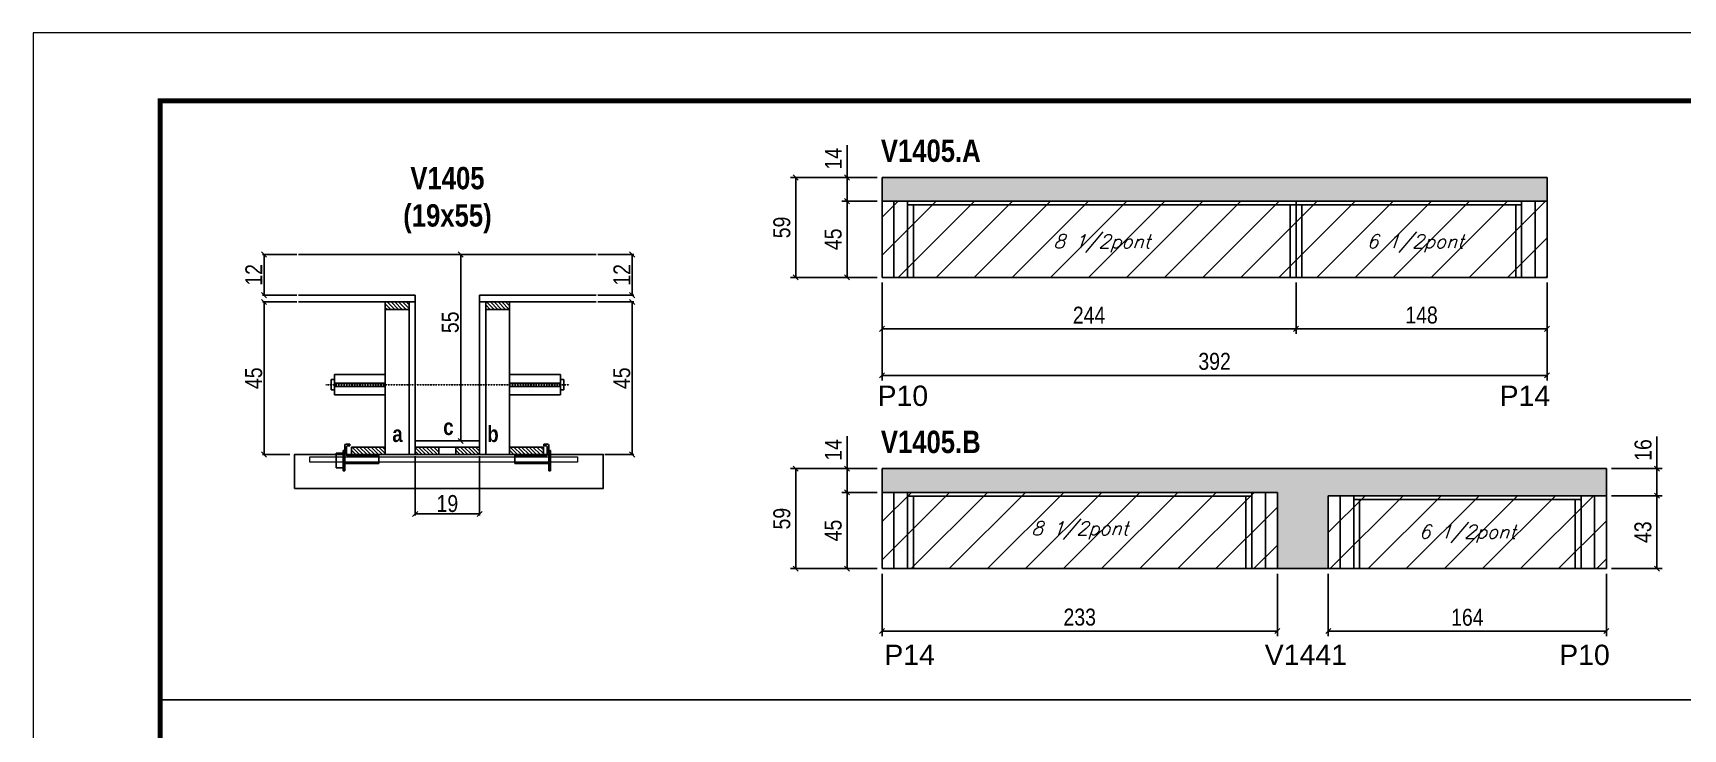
# Model space of a CAD drawing. Extents: x 3309 to 9563, y -2522 to 14608.
# Drawn here: x 6493 to 7466, y 11900 to 12311 of the extents above; entities that cross this region are included whole.
import ezdxf

# ---------------------------------------------------------------- set-up
doc = ezdxf.new("R2010")
doc.units = 0
doc.linetypes.add('DASHED', pattern=[0.75, 0.5, -0.25])
doc.linetypes.add('HIDDEN', pattern=[0.375, 0.25, -0.125])
for name, color, linetype in [('5', 5, 'Continuous'), ('barrote', 251, 'Continuous'), ('COTA', 241, 'Continuous'), ('detalhes', 4, 'Continuous'), ('NOMENCLATURA', 7, 'Continuous'), ('Painéis', 200, 'Continuous'), ('presilha', 1, 'Continuous'), ('SARR_2.2x10', 60, 'Continuous'), ('SARR_2.2x7', 40, 'Continuous'), ('SARR_3.5x7', 81, 'Continuous'), ('TENSOR', 3, 'Continuous'), ('texto', 7, 'Continuous')]:
    doc.layers.add(name, color=color, linetype=linetype)
for name, color, linetype, lineweight in [('CONCRETO', 251, 'Continuous', 25), ('Folhas', 255, 'Continuous', 9), ('Hachura', 251, 'Continuous', 9), ('SARRAFO DE PRESSAO', 251, 'DASHED', 9), ('SCO-___-LAJ', 2, 'Continuous', 0)]:
    doc.layers.add(name, color=color, linetype=linetype, lineweight=lineweight)
doc.styles.add('COTA TECNICA', font='techl___.ttf', dxfattribs={"height": 10})
doc.styles.add('COTA TECNICA 2X', font='techl___.ttf', dxfattribs={"height": 10})
doc.styles.add('Romans', font='romans.shx')
doc.styles.get("Standard").update_dxf_attribs({"font": 'arial.ttf'})
doc.styles.add('TECNICA', font='techb___.ttf', dxfattribs={"height": 10})
doc.dimstyles.new('PAINEL', dxfattribs={"dimtxt": 10, "dimasz": 3, "dimexe": 3, "dimexo": 3, "dimgap": 3, "dimtad": 1, "dimdec": 1, "dimzin": 12, "dimdsep": 46, "dimtxsty": 'COTA TECNICA', "dimblk1": 'OBLIQUE', "dimblk2": 'OBLIQUE', "dimsah": 1, "dimcen": 0.9, "dimclrd": 4, "dimclre": 4, "dimclrt": 240, "dimadec": 1, "dimazin": 3, "dimtfac": 1, "dimtdec": 1, "dimtmove": 0, "dimatfit": 3, "dimfxl": 1, "dimtolj": 1, "dimtzin": 12, "dimarcsym": 0})
doc.dimstyles.new('SECAO', dxfattribs={"dimscale": 0.333333, "dimtxt": 5, "dimasz": 9, "dimexe": 3, "dimexo": 3, "dimgap": 3, "dimtad": 1, "dimdec": 1, "dimlfac": 0.5, "dimzin": 12, "dimdsep": 46, "dimtxsty": 'COTA TECNICA 2X', "dimblk1": 'OBLIQUE', "dimblk2": 'OBLIQUE', "dimsah": 1, "dimcen": 0.9, "dimclrd": 4, "dimclre": 4, "dimclrt": 240, "dimadec": 1, "dimazin": 3, "dimtfac": 1, "dimtdec": 1, "dimtmove": 0, "dimatfit": 3, "dimfxl": 1, "dimtolj": 1, "dimtzin": 12, "dimarcsym": 0})
pattern_1 = [(135, (39953.6903, -111450.2027), (-1.122532015, -1.122532015), [])]

# ---------------------------------------------------------------- blocks, each defined once
blk = doc.blocks.new('9999999999')
at = {"layer": 'Folhas'}
blk.add_lwpolyline([(98138.98, 34190.21), (99623.98, 34190.21), (99623.98, 35240.21), (98138.98, 35240.21)], close=True, dxfattribs=at)
at = {"layer": 'Folhas', "color": 30, "const_width": 3}
blk.add_lwpolyline([(98213.98, 34230.21), (99583.98, 34230.21), (99583.98, 35200.21), (98213.98, 35200.21)], close=True, dxfattribs=at)
blk = doc.blocks.new('_Oblique')
at = {"color": 0, "linetype": 'ByBlock', "lineweight": -2}
blk.add_line((-0.5, -0.5), (0.5, 0.5), dxfattribs=at)
blk = doc.blocks.new('*D1758')
at = {"layer": 'COTA', "color": 4, "lineweight": -2, "transparency": 16777216}
for p, q in [((6718.15, 12060.97), (6718.15, 12025.88)), ((6756.15, 12060.97), (6756.15, 12025.88)), ((6756.15, 12026.88), (6718.15, 12026.88))]:
    blk.add_line(p, q, dxfattribs=at)
at = {"layer": 'Defpoints', "color": 0, "transparency": 16777216}
for p in [(6718.15, 12061.97), (6756.15, 12061.97), (6718.15, 12026.88)]:
    blk.add_point(p, dxfattribs=at)
at = {"layer": 'COTA', "color": 4, "lineweight": -2, "transparency": 16777216, "xscale": 3, "yscale": 3, "zscale": 3, "rotation": 180}
blk.add_blockref('_Oblique', (6718.15, 12026.88), dxfattribs=at)
at = {"layer": 'COTA', "color": 4, "lineweight": -2, "transparency": 16777216, "xscale": 3, "yscale": 3, "zscale": 3}
blk.add_blockref('_Oblique', (6756.15, 12026.88), dxfattribs=at)
at = {"layer": 'COTA', "color": 240, "transparency": 16777216, "insert": (6737.15, 12032.96), "char_height": 10, "attachment_point": 5, "style": 'COTA TECNICA 2X'}
blk.add_mtext('\\A1;19', dxfattribs=at)
blk = doc.blocks.new('PRESILHA METÁLICA 1')
at = {"layer": 'presilha'}
for p, q in [((6, 15.5), (7.5, 15.5)), ((6, -2.5), (6, 15.5)), ((7.5, 10.6), (7.5, 19.9)), ((7.5, 15.5), (7.5, -2.5)), ((12, 21), (8.6, 21)), ((9, 11.6), (9, 18.9)), ((12, 19.5), (9.6, 19.5)), ((12, 21), (12, 19.5)), ((0, 13), (6, 13)), ((0, 13), (0, 0)), ((6, 0), (0, 0)), ((6, 13), (6, 0)), ((37.5, 4.1), (7.5, 4.1)), ((37.5, 11), (9.6, 11)), ((37.5, 11), (37.5, 4.1)), ((7.5, -2.5), (6, -2.5))]:
    blk.add_line(p, q, dxfattribs=at)
for centre, radius, start, end in [((8.6, 19.9), 1.14, 90, 180), ((9.6, 18.9), 0.57, 90, 180), ((9.6, 11.6), 0.57, 180, 270)]:
    blk.add_arc(centre, radius, start, end, dxfattribs=at)
blk = doc.blocks.new('PRESILHA METÁLICA 2')
at = {"layer": 'presilha'}
for p, q in [((-5.2, 23.5), (-5.2, 22)), ((-5.2, 23.5), (-1.9, 23.5)), ((-5.2, 22), (-2.8, 22)), ((-2.2, 14.1), (-2.2, 21.4)), ((0.8, 18), (-0.8, 18)), ((-0.8, 18), (-0.8, 0)), ((-0.8, 14.6), (-0.8, 22.4)), ((0.8, 0), (0.8, 18)), ((-30.8, 13.5), (-30.8, 6.6)), ((-30.8, 13.5), (-2.8, 13.5)), ((-30.8, 6.6), (-0.8, 6.6)), ((-0.8, 0), (0.8, 0))]:
    blk.add_line(p, q, dxfattribs=at)
for centre, radius, start, end in [((-2.8, 21.4), 0.57, 0, 90), ((-1.9, 22.4), 1.14, 0, 90), ((-2.8, 14.1), 0.57, 270, 0)]:
    blk.add_arc(centre, radius, start, end, dxfattribs=at)
blk = doc.blocks.new('*D1759')
at = {"layer": 'COTA', "color": 4, "lineweight": -2, "transparency": 16777216}
for p, q in [((6648.45, 12151.97), (6628.1, 12151.97)), ((6629.1, 12151.97), (6629.1, 12061.97)), ((6644.34, 12061.97), (6628.1, 12061.97))]:
    blk.add_line(p, q, dxfattribs=at)
at = {"layer": 'Defpoints', "color": 0, "transparency": 16777216}
for p in [(6649.45, 12151.97), (6629.1, 12061.97), (6645.34, 12061.97)]:
    blk.add_point(p, dxfattribs=at)
at = {"layer": 'COTA', "color": 4, "lineweight": -2, "transparency": 16777216, "xscale": 3, "yscale": 3, "zscale": 3}
for p, rotation in [((6629.1, 12151.97), 90), ((6629.1, 12061.97), 270)]:
    blk.add_blockref('_Oblique', p, dxfattribs=dict(at, rotation=rotation))
at = {"layer": 'COTA', "color": 240, "transparency": 16777216, "insert": (6622.99, 12106.97), "char_height": 10, "attachment_point": 5, "rotation": 90, "style": 'COTA TECNICA 2X'}
blk.add_mtext('\\A1;45', dxfattribs=at)
blk = doc.blocks.new('*D1760')
at = {"layer": 'COTA', "color": 4, "lineweight": -2, "transparency": 16777216}
for p, q in [((6825.85, 12151.97), (6847.07, 12151.97)), ((6846.07, 12151.97), (6846.07, 12061.97)), ((6829.96, 12061.97), (6847.07, 12061.97))]:
    blk.add_line(p, q, dxfattribs=at)
at = {"layer": 'Defpoints', "color": 0, "transparency": 16777216}
for p in [(6824.85, 12151.97), (6828.96, 12061.97), (6846.07, 12061.97)]:
    blk.add_point(p, dxfattribs=at)
at = {"layer": 'COTA', "color": 4, "lineweight": -2, "transparency": 16777216, "xscale": 3, "yscale": 3, "zscale": 3}
for p, rotation in [((6846.07, 12151.97), 90), ((6846.07, 12061.97), 270)]:
    blk.add_blockref('_Oblique', p, dxfattribs=dict(at, rotation=rotation))
at = {"layer": 'COTA', "color": 240, "transparency": 16777216, "insert": (6839.96, 12106.97), "char_height": 10, "attachment_point": 5, "rotation": 90, "style": 'COTA TECNICA 2X'}
blk.add_mtext('\\A1;45', dxfattribs=at)
blk = doc.blocks.new('*D1761')
at = {"layer": 'COTA', "color": 4, "lineweight": -2, "transparency": 16777216}
for p, q in [((6755.15, 12179.97), (6743.98, 12179.97)), ((6744.98, 12069.97), (6744.98, 12179.97)), ((6755.15, 12069.97), (6743.98, 12069.97))]:
    blk.add_line(p, q, dxfattribs=at)
at = {"layer": 'Defpoints', "color": 0, "transparency": 16777216}
for p in [(6744.98, 12179.97), (6756.15, 12179.97), (6756.15, 12069.97)]:
    blk.add_point(p, dxfattribs=at)
at = {"layer": 'COTA', "color": 4, "lineweight": -2, "transparency": 16777216, "xscale": 3, "yscale": 3, "zscale": 3}
for p, rotation in [((6744.98, 12179.97), 90), ((6744.98, 12069.97), 270)]:
    blk.add_blockref('_Oblique', p, dxfattribs=dict(at, rotation=rotation))
at = {"layer": 'COTA', "color": 240, "transparency": 16777216, "insert": (6738.87, 12139.97), "char_height": 10, "attachment_point": 5, "rotation": 90, "style": 'COTA TECNICA 2X'}
blk.add_mtext('\\A1;55', dxfattribs=at)
blk = doc.blocks.new('*D1762')
at = {"layer": 'COTA', "color": 4, "lineweight": -2, "transparency": 16777216}
for p, q in [((6825.85, 12179.97), (6847.07, 12179.97)), ((6846.07, 12155.97), (6846.07, 12179.97)), ((6825.85, 12155.97), (6847.07, 12155.97))]:
    blk.add_line(p, q, dxfattribs=at)
at = {"layer": 'Defpoints', "color": 0, "transparency": 16777216}
for p in [(6824.85, 12179.97), (6846.07, 12179.97), (6824.85, 12155.97)]:
    blk.add_point(p, dxfattribs=at)
at = {"layer": 'COTA', "color": 4, "lineweight": -2, "transparency": 16777216, "xscale": 3, "yscale": 3, "zscale": 3}
for p, rotation in [((6846.07, 12179.97), 90), ((6846.07, 12155.97), 270)]:
    blk.add_blockref('_Oblique', p, dxfattribs=dict(at, rotation=rotation))
at = {"layer": 'COTA', "color": 240, "transparency": 16777216, "insert": (6840.01, 12167.97), "char_height": 10, "attachment_point": 5, "rotation": 90, "style": 'COTA TECNICA 2X'}
blk.add_mtext('\\A1;12', dxfattribs=at)
blk = doc.blocks.new('*D1763')
at = {"layer": 'COTA', "color": 4, "lineweight": -2, "transparency": 16777216}
for p, q in [((6648.45, 12179.97), (6628.1, 12179.97)), ((6629.1, 12155.97), (6629.1, 12179.97)), ((6648.45, 12155.97), (6628.1, 12155.97))]:
    blk.add_line(p, q, dxfattribs=at)
at = {"layer": 'Defpoints', "color": 0, "transparency": 16777216}
for p in [(6629.1, 12179.97), (6649.45, 12179.97), (6649.45, 12155.97)]:
    blk.add_point(p, dxfattribs=at)
at = {"layer": 'COTA', "color": 4, "lineweight": -2, "transparency": 16777216, "xscale": 3, "yscale": 3, "zscale": 3}
for p, rotation in [((6629.1, 12179.97), 90), ((6629.1, 12155.97), 270)]:
    blk.add_blockref('_Oblique', p, dxfattribs=dict(at, rotation=rotation))
at = {"layer": 'COTA', "color": 240, "transparency": 16777216, "insert": (6623.05, 12167.97), "char_height": 10, "attachment_point": 5, "rotation": 90, "style": 'COTA TECNICA 2X'}
blk.add_mtext('\\A1;12', dxfattribs=at)
blk = doc.blocks.new('*D1764')
at = {"layer": 'COTA', "color": 4, "lineweight": -2, "transparency": 16777216}
for p, q in [((6993.4, 12163.44), (6993.4, 12105.63)), ((7385.4, 12163.44), (7385.4, 12105.63)), ((6993.4, 12108.63), (7385.4, 12108.63))]:
    blk.add_line(p, q, dxfattribs=at)
at = {"layer": 'Defpoints', "color": 0, "transparency": 16777216}
for p in [(6993.4, 12166.44), (7385.4, 12166.44), (7385.4, 12108.63)]:
    blk.add_point(p, dxfattribs=at)
at = {"layer": 'COTA', "color": 4, "lineweight": -2, "transparency": 16777216, "xscale": 3, "yscale": 3, "zscale": 3, "rotation": 180}
blk.add_blockref('_Oblique', (6993.4, 12108.63), dxfattribs=at)
at = {"layer": 'COTA', "color": 4, "lineweight": -2, "transparency": 16777216, "xscale": 3, "yscale": 3, "zscale": 3}
blk.add_blockref('_Oblique', (7385.4, 12108.63), dxfattribs=at)
at = {"layer": 'COTA', "color": 240, "transparency": 16777216, "insert": (7189.4, 12116.87), "char_height": 10, "attachment_point": 5, "style": 'COTA TECNICA'}
blk.add_mtext('\\A1;392', dxfattribs=at)
blk = doc.blocks.new('*D1765')
at = {"layer": 'COTA', "color": 4, "lineweight": -2, "transparency": 16777216}
for p, q in [((6993.4, 12163.44), (6993.4, 12133.1)), ((7237.4, 12163.44), (7237.4, 12133.1)), ((6993.4, 12136.1), (7237.4, 12136.1))]:
    blk.add_line(p, q, dxfattribs=at)
at = {"layer": 'Defpoints', "color": 0, "transparency": 16777216}
for p in [(6993.4, 12166.44), (7237.4, 12166.44), (7237.4, 12136.1)]:
    blk.add_point(p, dxfattribs=at)
at = {"layer": 'COTA', "color": 4, "lineweight": -2, "transparency": 16777216, "xscale": 3, "yscale": 3, "zscale": 3, "rotation": 180}
blk.add_blockref('_Oblique', (6993.4, 12136.1), dxfattribs=at)
at = {"layer": 'COTA', "color": 4, "lineweight": -2, "transparency": 16777216, "xscale": 3, "yscale": 3, "zscale": 3}
blk.add_blockref('_Oblique', (7237.4, 12136.1), dxfattribs=at)
at = {"layer": 'COTA', "color": 240, "transparency": 16777216, "insert": (7115.4, 12144.18), "char_height": 10, "attachment_point": 5, "style": 'COTA TECNICA'}
blk.add_mtext('\\A1;244', dxfattribs=at)
blk = doc.blocks.new('*D1766')
at = {"layer": 'COTA', "color": 4, "lineweight": -2, "transparency": 16777216}
for p, q in [((7237.4, 12163.44), (7237.4, 12133.1)), ((7385.4, 12163.44), (7385.4, 12133.1)), ((7237.4, 12136.1), (7385.4, 12136.1))]:
    blk.add_line(p, q, dxfattribs=at)
at = {"layer": 'Defpoints', "color": 0, "transparency": 16777216}
for p in [(7237.4, 12166.44), (7385.4, 12166.44), (7385.4, 12136.1)]:
    blk.add_point(p, dxfattribs=at)
at = {"layer": 'COTA', "color": 4, "lineweight": -2, "transparency": 16777216, "xscale": 3, "yscale": 3, "zscale": 3, "rotation": 180}
blk.add_blockref('_Oblique', (7237.4, 12136.1), dxfattribs=at)
at = {"layer": 'COTA', "color": 4, "lineweight": -2, "transparency": 16777216, "xscale": 3, "yscale": 3, "zscale": 3}
blk.add_blockref('_Oblique', (7385.4, 12136.1), dxfattribs=at)
at = {"layer": 'COTA', "color": 240, "transparency": 16777216, "insert": (7311.4, 12144.2), "char_height": 10, "attachment_point": 5, "style": 'COTA TECNICA'}
blk.add_mtext('\\A1;148', dxfattribs=at)
blk = doc.blocks.new('*D1767')
at = {"layer": 'COTA', "color": 4, "lineweight": -2, "transparency": 16777216}
for p, q in [((6972.72, 12225.44), (6972.72, 12244.56)), ((6990.4, 12225.44), (6969.72, 12225.44)), ((6972.72, 12211.44), (6972.72, 12225.44)), ((6990.4, 12211.44), (6969.72, 12211.44))]:
    blk.add_line(p, q, dxfattribs=at)
at = {"layer": 'Defpoints', "color": 0, "transparency": 16777216}
for p in [(6972.72, 12225.44), (6993.4, 12225.44), (6993.4, 12211.44)]:
    blk.add_point(p, dxfattribs=at)
at = {"layer": 'COTA', "color": 4, "lineweight": -2, "transparency": 16777216, "xscale": 3, "yscale": 3, "zscale": 3}
for p, rotation in [((6972.72, 12225.44), 90), ((6972.72, 12211.44), 270)]:
    blk.add_blockref('_Oblique', p, dxfattribs=dict(at, rotation=rotation))
at = {"layer": 'COTA', "color": 240, "transparency": 16777216, "insert": (6964.65, 12236.5), "char_height": 10, "attachment_point": 5, "rotation": 90, "style": 'COTA TECNICA'}
blk.add_mtext('\\A1;14', dxfattribs=at)
blk = doc.blocks.new('*D1768')
at = {"layer": 'COTA', "color": 4, "lineweight": -2, "transparency": 16777216}
for p, q in [((6990.4, 12211.44), (6969.72, 12211.44)), ((6972.72, 12211.44), (6972.72, 12166.44)), ((6990.4, 12166.44), (6969.72, 12166.44))]:
    blk.add_line(p, q, dxfattribs=at)
at = {"layer": 'Defpoints', "color": 0, "transparency": 16777216}
for p in [(6993.4, 12211.44), (6972.72, 12166.44), (6993.4, 12166.44)]:
    blk.add_point(p, dxfattribs=at)
at = {"layer": 'COTA', "color": 4, "lineweight": -2, "transparency": 16777216, "xscale": 3, "yscale": 3, "zscale": 3}
for p, rotation in [((6972.72, 12211.44), 90), ((6972.72, 12166.44), 270)]:
    blk.add_blockref('_Oblique', p, dxfattribs=dict(at, rotation=rotation))
at = {"layer": 'COTA', "color": 240, "transparency": 16777216, "insert": (6964.61, 12188.94), "char_height": 10, "attachment_point": 5, "rotation": 90, "style": 'COTA TECNICA'}
blk.add_mtext('\\A1;45', dxfattribs=at)
blk = doc.blocks.new('*D1769')
at = {"layer": 'COTA', "color": 4, "lineweight": -2, "transparency": 16777216}
for p, q in [((6990.4, 12225.44), (6939.49, 12225.44)), ((6942.49, 12166.44), (6942.49, 12225.44)), ((6990.4, 12166.44), (6939.49, 12166.44))]:
    blk.add_line(p, q, dxfattribs=at)
at = {"layer": 'Defpoints', "color": 0, "transparency": 16777216}
for p in [(6942.49, 12225.44), (6993.4, 12225.44), (6993.4, 12166.44)]:
    blk.add_point(p, dxfattribs=at)
at = {"layer": 'COTA', "color": 4, "lineweight": -2, "transparency": 16777216, "xscale": 3, "yscale": 3, "zscale": 3}
for p, rotation in [((6942.49, 12225.44), 90), ((6942.49, 12166.44), 270)]:
    blk.add_blockref('_Oblique', p, dxfattribs=dict(at, rotation=rotation))
at = {"layer": 'COTA', "color": 240, "transparency": 16777216, "insert": (6934.35, 12195.94), "char_height": 10, "attachment_point": 5, "rotation": 90, "style": 'COTA TECNICA'}
blk.add_mtext('\\A1;59', dxfattribs=at)
blk = doc.blocks.new('*D1770')
at = {"layer": 'COTA', "color": 4, "lineweight": -2, "transparency": 16777216}
for p, q in [((6990.4, 12039.61), (6969.72, 12039.61)), ((6972.72, 11994.61), (6972.72, 12039.61)), ((6990.4, 11994.61), (6969.72, 11994.61))]:
    blk.add_line(p, q, dxfattribs=at)
at = {"layer": 'Defpoints', "color": 0, "transparency": 16777216}
for p in [(6972.72, 12039.61), (6993.4, 12039.61), (6993.4, 11994.61)]:
    blk.add_point(p, dxfattribs=at)
at = {"layer": 'COTA', "color": 4, "lineweight": -2, "transparency": 16777216, "xscale": 3, "yscale": 3, "zscale": 3}
for p, rotation in [((6972.72, 12039.61), 90), ((6972.72, 11994.61), 270)]:
    blk.add_blockref('_Oblique', p, dxfattribs=dict(at, rotation=rotation))
at = {"layer": 'COTA', "color": 240, "transparency": 16777216, "insert": (6964.61, 12017.11), "char_height": 10, "attachment_point": 5, "rotation": 90, "style": 'COTA TECNICA'}
blk.add_mtext('\\A1;45', dxfattribs=at)
blk = doc.blocks.new('*D1771')
at = {"layer": 'COTA', "color": 4, "lineweight": -2, "transparency": 16777216}
for p, q in [((6993.4, 11991.61), (6993.4, 11954.74)), ((7226.4, 11991.61), (7226.4, 11954.74)), ((6993.4, 11957.74), (7226.4, 11957.74))]:
    blk.add_line(p, q, dxfattribs=at)
at = {"layer": 'Defpoints', "color": 0, "transparency": 16777216}
for p in [(6993.4, 11994.61), (7226.4, 11994.61), (7226.4, 11957.74)]:
    blk.add_point(p, dxfattribs=at)
at = {"layer": 'COTA', "color": 4, "lineweight": -2, "transparency": 16777216, "xscale": 3, "yscale": 3, "zscale": 3, "rotation": 180}
blk.add_blockref('_Oblique', (6993.4, 11957.74), dxfattribs=at)
at = {"layer": 'COTA', "color": 4, "lineweight": -2, "transparency": 16777216, "xscale": 3, "yscale": 3, "zscale": 3}
blk.add_blockref('_Oblique', (7226.4, 11957.74), dxfattribs=at)
at = {"layer": 'COTA', "color": 240, "transparency": 16777216, "insert": (7109.9, 11965.96), "char_height": 10, "attachment_point": 5, "style": 'COTA TECNICA'}
blk.add_mtext('\\A1;233', dxfattribs=at)
blk = doc.blocks.new('*D1772')
at = {"layer": 'COTA', "color": 4, "lineweight": -2, "transparency": 16777216}
for p, q in [((6972.72, 12053.61), (6972.72, 12072.73)), ((6990.4, 12053.61), (6969.72, 12053.61)), ((6972.72, 12039.61), (6972.72, 12053.61)), ((6990.4, 12039.61), (6969.72, 12039.61))]:
    blk.add_line(p, q, dxfattribs=at)
at = {"layer": 'Defpoints', "color": 0, "transparency": 16777216}
for p in [(6972.72, 12053.61), (6993.4, 12053.61), (6993.4, 12039.61)]:
    blk.add_point(p, dxfattribs=at)
at = {"layer": 'COTA', "color": 4, "lineweight": -2, "transparency": 16777216, "xscale": 3, "yscale": 3, "zscale": 3}
for p, rotation in [((6972.72, 12053.61), 90), ((6972.72, 12039.61), 270)]:
    blk.add_blockref('_Oblique', p, dxfattribs=dict(at, rotation=rotation))
at = {"layer": 'COTA', "color": 240, "transparency": 16777216, "insert": (6964.65, 12064.67), "char_height": 10, "attachment_point": 5, "rotation": 90, "style": 'COTA TECNICA'}
blk.add_mtext('\\A1;14', dxfattribs=at)
blk = doc.blocks.new('*D1773')
at = {"layer": 'COTA', "color": 4, "lineweight": -2, "transparency": 16777216}
for p, q in [((6990.4, 12053.61), (6939.49, 12053.61)), ((6942.49, 11994.61), (6942.49, 12053.61)), ((6990.4, 11994.61), (6939.49, 11994.61))]:
    blk.add_line(p, q, dxfattribs=at)
at = {"layer": 'Defpoints', "color": 0, "transparency": 16777216}
for p in [(6942.49, 12053.61), (6993.4, 12053.61), (6993.4, 11994.61)]:
    blk.add_point(p, dxfattribs=at)
at = {"layer": 'COTA', "color": 4, "lineweight": -2, "transparency": 16777216, "xscale": 3, "yscale": 3, "zscale": 3}
for p, rotation in [((6942.49, 12053.61), 90), ((6942.49, 11994.61), 270)]:
    blk.add_blockref('_Oblique', p, dxfattribs=dict(at, rotation=rotation))
at = {"layer": 'COTA', "color": 240, "transparency": 16777216, "insert": (6934.35, 12024.11), "char_height": 10, "attachment_point": 5, "rotation": 90, "style": 'COTA TECNICA'}
blk.add_mtext('\\A1;59', dxfattribs=at)
blk = doc.blocks.new('*D1774')
at = {"layer": 'COTA', "color": 4, "lineweight": -2, "transparency": 16777216}
for p, q in [((7256.4, 11991.61), (7256.4, 11954.74)), ((7420.4, 11991.61), (7420.4, 11954.74)), ((7256.4, 11957.74), (7420.4, 11957.74))]:
    blk.add_line(p, q, dxfattribs=at)
at = {"layer": 'Defpoints', "color": 0, "transparency": 16777216}
for p in [(7256.4, 11994.61), (7420.4, 11994.61), (7420.4, 11957.74)]:
    blk.add_point(p, dxfattribs=at)
at = {"layer": 'COTA', "color": 4, "lineweight": -2, "transparency": 16777216, "xscale": 3, "yscale": 3, "zscale": 3, "rotation": 180}
blk.add_blockref('_Oblique', (7256.4, 11957.74), dxfattribs=at)
at = {"layer": 'COTA', "color": 4, "lineweight": -2, "transparency": 16777216, "xscale": 3, "yscale": 3, "zscale": 3}
blk.add_blockref('_Oblique', (7420.4, 11957.74), dxfattribs=at)
at = {"layer": 'COTA', "color": 240, "transparency": 16777216, "insert": (7338.4, 11965.85), "char_height": 10, "attachment_point": 5, "style": 'COTA TECNICA'}
blk.add_mtext('\\A1;164', dxfattribs=at)
blk = doc.blocks.new('*D1775')
at = {"layer": 'COTA', "color": 4, "lineweight": -2, "transparency": 16777216}
for p, q in [((7423.4, 12037.61), (7453.15, 12037.61)), ((7450.15, 11994.61), (7450.15, 12037.61)), ((7423.4, 11994.61), (7453.15, 11994.61))]:
    blk.add_line(p, q, dxfattribs=at)
at = {"layer": 'Defpoints', "color": 0, "transparency": 16777216}
for p in [(7420.4, 12037.61), (7450.15, 12037.61), (7420.4, 11994.61)]:
    blk.add_point(p, dxfattribs=at)
at = {"layer": 'COTA', "color": 4, "lineweight": -2, "transparency": 16777216, "xscale": 3, "yscale": 3, "zscale": 3}
for p, rotation in [((7450.15, 12037.61), 90), ((7450.15, 11994.61), 270)]:
    blk.add_blockref('_Oblique', p, dxfattribs=dict(at, rotation=rotation))
at = {"layer": 'COTA', "color": 240, "transparency": 16777216, "insert": (7441.93, 12016.11), "char_height": 10, "attachment_point": 5, "rotation": 90, "style": 'COTA TECNICA'}
blk.add_mtext('\\A1;43', dxfattribs=at)
blk = doc.blocks.new('*D1776')
at = {"layer": 'COTA', "color": 4, "lineweight": -2, "transparency": 16777216}
for p, q in [((7450.15, 12053.61), (7450.15, 12072.62)), ((7423.4, 12053.61), (7453.15, 12053.61)), ((7450.15, 12037.61), (7450.15, 12053.61)), ((7423.4, 12037.61), (7453.15, 12037.61))]:
    blk.add_line(p, q, dxfattribs=at)
at = {"layer": 'Defpoints', "color": 0, "transparency": 16777216}
for p in [(7420.4, 12053.61), (7450.15, 12053.61), (7420.4, 12037.61)]:
    blk.add_point(p, dxfattribs=at)
at = {"layer": 'COTA', "color": 4, "lineweight": -2, "transparency": 16777216, "xscale": 3, "yscale": 3, "zscale": 3}
for p, rotation in [((7450.15, 12053.61), 90), ((7450.15, 12037.61), 270)]:
    blk.add_blockref('_Oblique', p, dxfattribs=dict(at, rotation=rotation))
at = {"layer": 'COTA', "color": 240, "transparency": 16777216, "insert": (7442.05, 12064.62), "char_height": 10, "attachment_point": 5, "rotation": 90, "style": 'COTA TECNICA'}
blk.add_mtext('\\A1;16', dxfattribs=at)

msp = doc.modelspace()

# ---------------------------------------------------------------- hatches: boundary and pattern name
at = {"layer": 'COTA'}
h = msp.add_hatch(dxfattribs=at)
h.set_pattern_fill('AR-CONC', color=256, scale=0.03)
h.set_pattern_definition([(50, (0, 9.9746), (5.46554, -0.4781726), [0.5715, -6.2865]), (355, (0, 9.9746), (-1.0573026, 5.7317054), [0.4572, -5.0292175]), (100.451445, (0.4555, 9.935), (4.4082374, 5.2535326), [0.4857003, -5.3427073]), (46.1842, (0, 11.4986), (8.1323712, -1.2612698), [0.85725, -9.42975]), (96.63556, (0.678, 11.3935), (7.122124, 7.4227837), [0.7285507, -8.0140682]), (351.18415, (0, 11.499), (7.122124, 7.4227837), [0.685799, -7.543792]), (21, (0.762, 11.1176), (4.5484317, -3.067956), [0.5715, -6.2865]), (326, (0.762, 11.1176), (1.8540609, 5.525639), [0.4572, -5.0292]), (71.451445, (1.141, 10.862), (6.4024926, 2.457683), [0.4857003, -5.3426981]), (37.5, (0, 9.9746), (0.0926581, 2.53665117), [0, -4.96824, 0, -5.1054, 0, -5.04825]), (7.5, (0, 9.9746), (2.0045899, 3.00541724), [0, -2.91084, 0, -4.85394, 0, -1.92405]), (327.5, (-1.6993, 9.9746), (4.06771786, -0.17186232), [0, -1.905, 0, -5.9436, 0, -7.8867]), (317.5, (-2.4613, 9.9746), (4.4438754, 0.7627947), [0, -2.4765, 0, -3.94716, 0, -5.6007])])
h.paths.add_polyline_path([(6993.4, 12225.44), (6993.4, 12211.44), (7385.4, 12211.44), (7385.4, 12225.44)])
h = msp.add_hatch(dxfattribs=at)
h.set_pattern_fill('AR-CONC', color=256, scale=0.03)
h.set_pattern_definition([(50, (0, 42.1383), (5.46554, -0.4781726), [0.5715, -6.2865]), (355, (0, 42.138), (-1.0573026, 5.7317054), [0.4572, -5.0292175]), (100.451445, (0.4555, 42.0984), (4.4082374, 5.2535326), [0.4857003, -5.3427073]), (46.1842, (0, 43.662), (8.1323712, -1.2612698), [0.85725, -9.42975]), (96.63556, (0.678, 43.557), (7.122124, 7.4227837), [0.7285507, -8.014068]), (351.18415, (0, 43.662), (7.122124, 7.4227837), [0.685799, -7.543792]), (21, (0.762, 43.2813), (4.5484317, -3.067956), [0.5715, -6.2865]), (326, (0.762, 43.281), (1.8540609, 5.525639), [0.4572, -5.0292]), (71.451445, (1.141, 43.0256), (6.4024926, 2.457683), [0.4857003, -5.3426981]), (37.5, (0, 42.1383), (0.0926581, 2.53665117), [0, -4.96824, 0, -5.1054, 0, -5.04825]), (7.5, (0, 42.1383), (2.0045899, 3.00541724), [0, -2.91084, 0, -4.85394, 0, -1.92405]), (327.5, (-1.6993, 42.1383), (4.06771786, -0.17186232), [0, -1.905, 0, -5.9436, 0, -7.8867]), (317.5, (-2.4613, 42.1383), (4.4438754, 0.7627947), [0, -2.4765, 0, -3.94716, 0, -5.6007])])
h.paths.add_polyline_path([(7256.4, 12037.61), (7420.4, 12037.61), (7420.4, 12053.61), (6993.4, 12053.61), (6993.4, 12039.61), (7226.4, 12039.61), (7226.4, 11994.61), (7256.4, 11994.61)])
at = {"layer": 'Hachura'}
h = msp.add_hatch(dxfattribs=at)
h.set_pattern_fill('ANSI31', color=256, scale=5)
h.paths.add_polyline_path([(7226.4, 11994.61), (7226.4, 12039.61), (6993.4, 12039.61), (6993.4, 11994.61)])
h.paths.add_polyline_path([(7420.4, 11994.61), (7420.4, 12037.61), (7256.4, 12037.61), (7256.4, 11994.61)])
h.paths.add_polyline_path([(7385.4, 12166.44), (7385.4, 12211.44), (7237.4, 12211.44), (7237.4, 12166.44)])
h.paths.add_polyline_path([(7237.4, 12166.44), (7237.4, 12211.44), (6993.4, 12211.44), (6993.4, 12166.44)])
at = {"layer": 'SARR_2.2x10'}
h = msp.add_hatch(dxfattribs=at)
h.set_pattern_fill('ANSI31', color=256, scale=0.5, angle=90)
h.set_pattern_definition([(135, (39874.0903, -111450.2027), (-1.122532015, -1.122532015), [])])
h.paths.add_polyline_path([(6680.55, 12066.37), (6680.55, 12061.97), (6700.55, 12061.97), (6700.55, 12066.37)])
h = msp.add_hatch(dxfattribs=at)
h.set_pattern_fill('ANSI31', color=256, scale=0.5, angle=90)
h.set_pattern_definition([(135, (39967.2903, -111450.2027), (-1.122532015, -1.122532015), [])])
h.paths.add_polyline_path([(6773.75, 12066.37), (6773.75, 12061.97), (6793.75, 12061.97), (6793.75, 12066.37)])
at = {"layer": 'SARR_2.2x7'}
h = msp.add_hatch(dxfattribs=at)
h.set_pattern_fill('ANSI31', color=256, scale=0.5, angle=90)
h.set_pattern_definition([(135, (39888.0903, -111364.6027), (-1.122532015, -1.122532015), [])])
h.paths.add_polyline_path([(6714.55, 12151.97), (6714.55, 12147.57), (6700.55, 12147.57), (6700.55, 12151.97)])
h = msp.add_hatch(dxfattribs=at)
h.set_pattern_fill('ANSI31', color=256, scale=0.5, angle=90)
h.set_pattern_definition([(135, (39868.0903, -111364.6027), (-1.122532015, -1.122532015), [])])
h.paths.add_polyline_path([(6759.75, 12151.97), (6759.75, 12147.57), (6773.75, 12147.57), (6773.75, 12151.97)])
h = msp.add_hatch(dxfattribs=at)
h.set_pattern_fill('ANSI31', color=256, scale=0.5, angle=90)
h.set_pattern_definition(pattern_1)
h.paths.add_polyline_path([(6732.15, 12061.97), (6732.15, 12066.37), (6718.15, 12066.37), (6718.15, 12061.97)])
h = msp.add_hatch(dxfattribs=at)
h.set_pattern_fill('ANSI31', color=256, scale=0.5, angle=90)
h.set_pattern_definition(pattern_1)
h.paths.add_polyline_path([(6742.15, 12066.37), (6742.15, 12061.97), (6756.15, 12061.97), (6756.15, 12066.37)])

# ---------------------------------------------------------------- linework, layer by layer
at = {"ltscale": 3}
for p, q in [((6668.55, 12106.14), (6668.55, 12100.14)), ((6670.55, 12106.14), (6668.55, 12106.14)), ((6670.55, 12100.14), (6668.55, 12100.14)), ((6670.55, 12109.14), (6670.55, 12097.14)), ((6670.55, 12109.14), (6700.55, 12109.14)), ((6700.55, 12104.14), (6670.55, 12104.14)), ((6700.55, 12102.14), (6670.55, 12102.14)), ((6803.75, 12109.14), (6773.75, 12109.14)), ((6773.75, 12104.14), (6803.75, 12104.14)), ((6773.75, 12102.14), (6803.75, 12102.14)), ((6803.75, 12109.14), (6803.75, 12097.14)), ((6805.75, 12106.14), (6803.75, 12106.14)), ((6803.75, 12100.14), (6805.75, 12100.14)), ((6805.75, 12106.14), (6805.75, 12100.14)), ((6670.55, 12097.14), (6700.55, 12097.14)), ((6803.75, 12097.14), (6773.75, 12097.14))]:
    msp.add_line(p, q, dxfattribs=at)
at = {"layer": 'barrote'}
msp.add_lwpolyline([(6647.1, 12041.97), (6829.01, 12041.97), (6829.01, 12061.97), (6647.1, 12061.97)], close=True, dxfattribs=at)
at = {"layer": 'CONCRETO', "linetype": 'Continuous'}
msp.add_line((6824.85, 12179.97), (6649.45, 12179.97), dxfattribs=at)
at = {"layer": 'COTA'}
for p, q in [((6993.4, 12225.44), (6993.4, 12211.44)), ((6993.4, 12225.44), (7385.4, 12225.44)), ((7385.4, 12225.44), (7385.4, 12211.44)), ((6993.4, 12039.61), (6993.4, 12053.61)), ((6993.4, 12053.61), (7420.4, 12053.61)), ((7420.4, 12037.61), (7420.4, 12053.61)), ((7226.4, 11994.61), (7256.4, 11994.61)), ((6567.87, 11917.11), (7937.87, 11917.11))]:
    msp.add_line(p, q, dxfattribs=at)
at = {"layer": 'detalhes', "color": 250}
msp.add_line((6647.1, 12041.97), (6647.1, 12061.97), dxfattribs=at)
at = {"layer": 'Painéis', "linetype": 'ByBlock'}
for p, q in [((7385.4, 12211.44), (6993.4, 12211.44)), ((6993.4, 12211.44), (6993.4, 12166.44)), ((7237.4, 12211.44), (7237.4, 12166.44)), ((7385.4, 12166.44), (7385.4, 12211.44)), ((6993.4, 12166.44), (7385.4, 12166.44)), ((6993.4, 11994.61), (6993.4, 12039.61)), ((6993.4, 12039.61), (7226.4, 12039.61)), ((7226.4, 12039.61), (7226.4, 11994.61)), ((7256.4, 11994.61), (7256.4, 12037.61)), ((7256.4, 12037.61), (7420.4, 12037.61)), ((7420.4, 12037.61), (7420.4, 11994.61)), ((7226.4, 11994.61), (6993.4, 11994.61)), ((7420.4, 11994.61), (7256.4, 11994.61))]:
    msp.add_line(p, q, dxfattribs=at)
at = {"layer": 'Painéis', "linetype": 'Continuous', "elevation": 0}
for points in [[(6649.45, 12151.97), (6718.15, 12151.97), (6718.15, 12155.97), (6649.45, 12155.97)], [(6824.85, 12151.97), (6756.15, 12151.97), (6756.15, 12155.97), (6824.85, 12155.97)]]:
    msp.add_lwpolyline(points, dxfattribs=at)
at = {"layer": 'Painéis', "linetype": 'Continuous'}
for points in [[(6714.55, 12061.97), (6714.55, 12151.97), (6718.15, 12151.97), (6718.15, 12061.97)], [(6759.75, 12061.97), (6759.75, 12151.97), (6756.15, 12151.97), (6756.15, 12061.97)], [(6756.15, 12069.97), (6718.15, 12069.97), (6718.15, 12066.37), (6756.15, 12066.37)]]:
    msp.add_lwpolyline(points, close=True, dxfattribs=at)
at = {"layer": 'SARR_2.2x10'}
for points in [[(6680.55, 12066.37), (6700.55, 12066.37), (6700.55, 12061.97), (6680.55, 12061.97)], [(6773.75, 12066.37), (6793.75, 12066.37), (6793.75, 12061.97), (6773.75, 12061.97)]]:
    msp.add_lwpolyline(points, close=True, dxfattribs=at)
at = {"layer": 'SARR_2.2x7', "linetype": 'Continuous'}
for p, q in [((7000.4, 12166.44), (7000.4, 12211.44)), ((7008.4, 12209.24), (7237.4, 12209.24)), ((7237.4, 12209.24), (7370.4, 12209.24)), ((7378.4, 12166.44), (7378.4, 12211.44)), ((7000.4, 11994.61), (7000.4, 12039.61)), ((7008.4, 12037.41), (7211.4, 12037.41)), ((7219.4, 11994.61), (7219.4, 12039.61)), ((7263.4, 11994.61), (7263.4, 12037.61)), ((7271.4, 12035.41), (7405.4, 12035.41)), ((7413.4, 11994.61), (7413.4, 12037.61))]:
    msp.add_line(p, q, dxfattribs=at)
at = {"layer": 'SARR_2.2x7', "elevation": 0}
for points in [[(6700.55, 12151.97), (6714.55, 12151.97), (6714.55, 12147.57), (6700.55, 12147.57)], [(6773.75, 12151.97), (6759.75, 12151.97), (6759.75, 12147.57), (6773.75, 12147.57)]]:
    msp.add_lwpolyline(points, close=True, dxfattribs=at)
at = {"layer": 'SARR_2.2x7'}
for points in [[(6718.15, 12066.37), (6732.15, 12066.37), (6732.15, 12061.97), (6718.15, 12061.97)], [(6756.15, 12066.37), (6742.15, 12066.37), (6742.15, 12061.97), (6756.15, 12061.97)]]:
    msp.add_lwpolyline(points, close=True, dxfattribs=at)
at = {"layer": 'SARR_3.5x7'}
for p, q in [((7008.4, 12211.44), (7008.4, 12166.44)), ((7011.9, 12209.24), (7011.9, 12166.44)), ((7233.9, 12209.24), (7233.9, 12166.44)), ((7240.9, 12209.24), (7240.9, 12166.44)), ((7366.9, 12209.24), (7366.9, 12166.44)), ((7370.4, 12211.44), (7370.4, 12166.44)), ((7008.4, 12039.61), (7008.4, 11994.61)), ((7011.9, 12037.41), (7011.9, 11994.61)), ((7207.9, 12037.41), (7207.9, 11994.61)), ((7211.4, 12039.61), (7211.4, 11994.61)), ((7271.4, 12037.61), (7271.4, 11994.61)), ((7274.9, 12035.41), (7274.9, 11994.61)), ((7401.9, 12035.41), (7401.9, 11994.61)), ((7405.4, 12037.61), (7405.4, 11994.61))]:
    msp.add_line(p, q, dxfattribs=at)
for points in [[(6714.55, 12147.57), (6700.55, 12147.57), (6700.55, 12061.97), (6714.55, 12061.97)], [(6759.75, 12147.57), (6773.75, 12147.57), (6773.75, 12061.97), (6759.75, 12061.97)]]:
    msp.add_lwpolyline(points, close=True, dxfattribs=at)
at = {"layer": 'SCO-___-LAJ', "color": 1}
msp.add_lwpolyline([(6656.1, 12060.63), (6813.93, 12060.63), (6813.93, 12057.43), (6656.1, 12057.43)], close=True, dxfattribs=at)
at = {"layer": 'TENSOR', "linetype": 'HIDDEN', "ltscale": 0.5}
msp.add_line((6665.55, 12103.14), (6809.05, 12103.14), dxfattribs=at)

# ---------------------------------------------------------------- block references
at = {"layer": 'presilha', "xscale": 0.6666666666666666, "yscale": 0.6666666666666666, "zscale": 0.6666666666666666}
for name, p in [('PRESILHA METÁLICA 1', (6671.68, 12054)), ('PRESILHA METÁLICA 2', (6797.43, 12052.33))]:
    msp.add_blockref(name, p, dxfattribs=at)
at = {"layer": 'SARRAFO DE PRESSAO', "color": 6, "linetype": 'ByBlock'}
msp.add_blockref('9999999999', (-91646.11, -22929.5), dxfattribs=at)

# ---------------------------------------------------------------- texts
at = {"layer": '5', "linetype": 'Continuous'}
for s, rotation, p in [('P10', 0.00004, (6990.72, 12090.61)), ('P14', 0.00004, (7357.42, 12090.61)), ('P14', 359.99996, (6994.73, 11937.73)), ('V1441', 359.99996, (7218.97, 11937.73)), ('P10', 359.99996, (7392.54, 11937.73))]:
    msp.add_text(s, height=12, rotation=rotation, dxfattribs=at).set_placement(p)
at = {"layer": 'detalhes', "style": 'TECNICA'}
for s, p in [('c', (6734.7, 12073.44)), ('a', (6704.68, 12069.33)), ('b', (6760.65, 12069.32))]:
    msp.add_text(s, height=9.6, dxfattribs=at).set_placement(p)
at = {"layer": 'NOMENCLATURA', "style": 'TECNICA'}
for s, p in [('V1405.A', (6992.68, 12234.63)), ('V1405.B', (6992.68, 12062.8))]:
    msp.add_text(s, height=13.2, dxfattribs=at).set_placement(p)
at = {"layer": 'NOMENCLATURA', "insert": (6737.18, 12231.66), "char_height": 13.2, "attachment_point": 2, "style": 'TECNICA'}
msp.add_mtext_dynamic_manual_height_columns('V1405\\P(19x55)', width=300.2766, gutter_width=1, heights=[0], dxfattribs=at)
at = {"layer": 'texto', "color": 2, "char_height": 8, "attachment_point": 5, "style": 'Romans'}
for s, insert in [('{\\Q19;\\C256;8 1/2pont}', (7122.9, 12186.44)), ('{\\Q19;\\C256;6 1/2pont}', (7307.65, 12186.44)), ('{\\Q19;\\C256;8 1/2pont}', (7109.9, 12017.11)), ('{\\Q19;\\C256;6 1/2pont}', (7338.4, 12015.11))]:
    msp.add_mtext(s, dxfattribs=dict(at, insert=insert))

# ---------------------------------------------------------------- dimensions: what is measured, and where the dimension line sits
at = {"layer": 'COTA'}
for base, p1, p2, angle, dimstyle, picture, middle in [((6972.72, 12225.44), (6993.4, 12211.44), (6993.4, 12225.44), 90, 'PAINEL', '*D1767', (6964.65, 12236.5)), ((6942.49, 12225.44), (6993.4, 12166.44), (6993.4, 12225.44), 90, 'PAINEL', '*D1769', (6934.35, 12195.94)), ((6972.72, 12166.44), (6993.4, 12211.44), (6993.4, 12166.44), 90, 'PAINEL', '*D1768', (6964.61, 12188.94)), ((6629.1, 12179.97), (6649.45, 12155.97), (6649.45, 12179.97), 90, 'SECAO', '*D1763', (6623.05, 12167.97)), ((6846.07, 12179.97), (6824.85, 12155.97), (6824.85, 12179.97), 90, 'SECAO', '*D1762', (6840.01, 12167.97)), ((7385.4, 12108.63), (6993.4, 12166.44), (7385.4, 12166.44), 180, 'PAINEL', '*D1764', (7189.4, 12116.87)), ((6629.1, 12061.97, 0), (6649.45, 12151.97), (6645.34, 12061.97, 0), 90, 'SECAO', '*D1759', (6622.99, 12106.97, 0)), ((6846.07, 12061.97, 0), (6824.85, 12151.97), (6828.96, 12061.97, 0), 90, 'SECAO', '*D1760', (6839.96, 12106.97, 0)), ((6972.72, 12053.61), (6993.4, 12039.61), (6993.4, 12053.61), 90, 'PAINEL', '*D1772', (6964.65, 12064.67)), ((7450.15, 12053.61), (7420.4, 12037.61), (7420.4, 12053.61), 90, 'PAINEL', '*D1776', (7442.05, 12064.62)), ((6942.49, 12053.61), (6993.4, 11994.61), (6993.4, 12053.61), 90, 'PAINEL', '*D1773', (6934.35, 12024.11)), ((6972.72, 12039.61), (6993.4, 11994.61), (6993.4, 12039.61), 90, 'PAINEL', '*D1770', (6964.61, 12017.11)), ((7450.15, 12037.61), (7420.4, 11994.61), (7420.4, 12037.61), 90, 'PAINEL', '*D1775', (7441.93, 12016.11))]:
    dim = msp.add_linear_dim(base=base, p1=p1, p2=p2, angle=angle, dimstyle=dimstyle, dxfattribs=at)
    dim.commit()
    dim.dimension.update_dxf_attribs({"geometry": picture, "text_midpoint": middle})
for base, p1, p2, angle, picture, middle in [((6744.98, 12179.97), (6756.15, 12069.97), (6756.15, 12179.97), 90, '*D1761', (6744.98, 12139.97)), ((6718.15, 12026.88), (6756.15, 12061.97), (6718.15, 12061.97), 180, '*D1758', (6737.15, 12026.88))]:
    dim = msp.add_linear_dim(base=base, p1=p1, p2=p2, angle=angle, dimstyle='SECAO', dxfattribs=at)
    dim.commit()
    dim.dimension.update_dxf_attribs({"geometry": picture, "text_midpoint": middle, "dimtype": 160})
for base, p1, p2, picture, middle in [((7237.4, 12136.1), (6993.4, 12166.44), (7237.4, 12166.44), '*D1765', (7115.4, 12144.18)), ((7226.4, 11957.74), (6993.4, 11994.61), (7226.4, 11994.61), '*D1771', (7109.9, 11965.96)), ((7420.4, 11957.74), (7256.4, 11994.61), (7420.4, 11994.61), '*D1774', (7338.4, 11965.85))]:
    dim = msp.add_linear_dim(base=base, p1=p1, p2=p2, dimstyle='PAINEL', dxfattribs=at)
    dim.commit()
    dim.dimension.update_dxf_attribs({"geometry": picture, "text_midpoint": middle})
dim = msp.add_linear_dim(base=(7385.4, 12136.1), p1=(7237.4, 12166.44), p2=(7385.4, 12166.44), dimstyle='PAINEL', override={"dimtmove": 1}, dxfattribs=at)
dim.commit()
dim.dimension.update_dxf_attribs({"geometry": '*D1766', "text_midpoint": (7311.4, 12144.2)})

doc.saveas('drawing.dxf')
